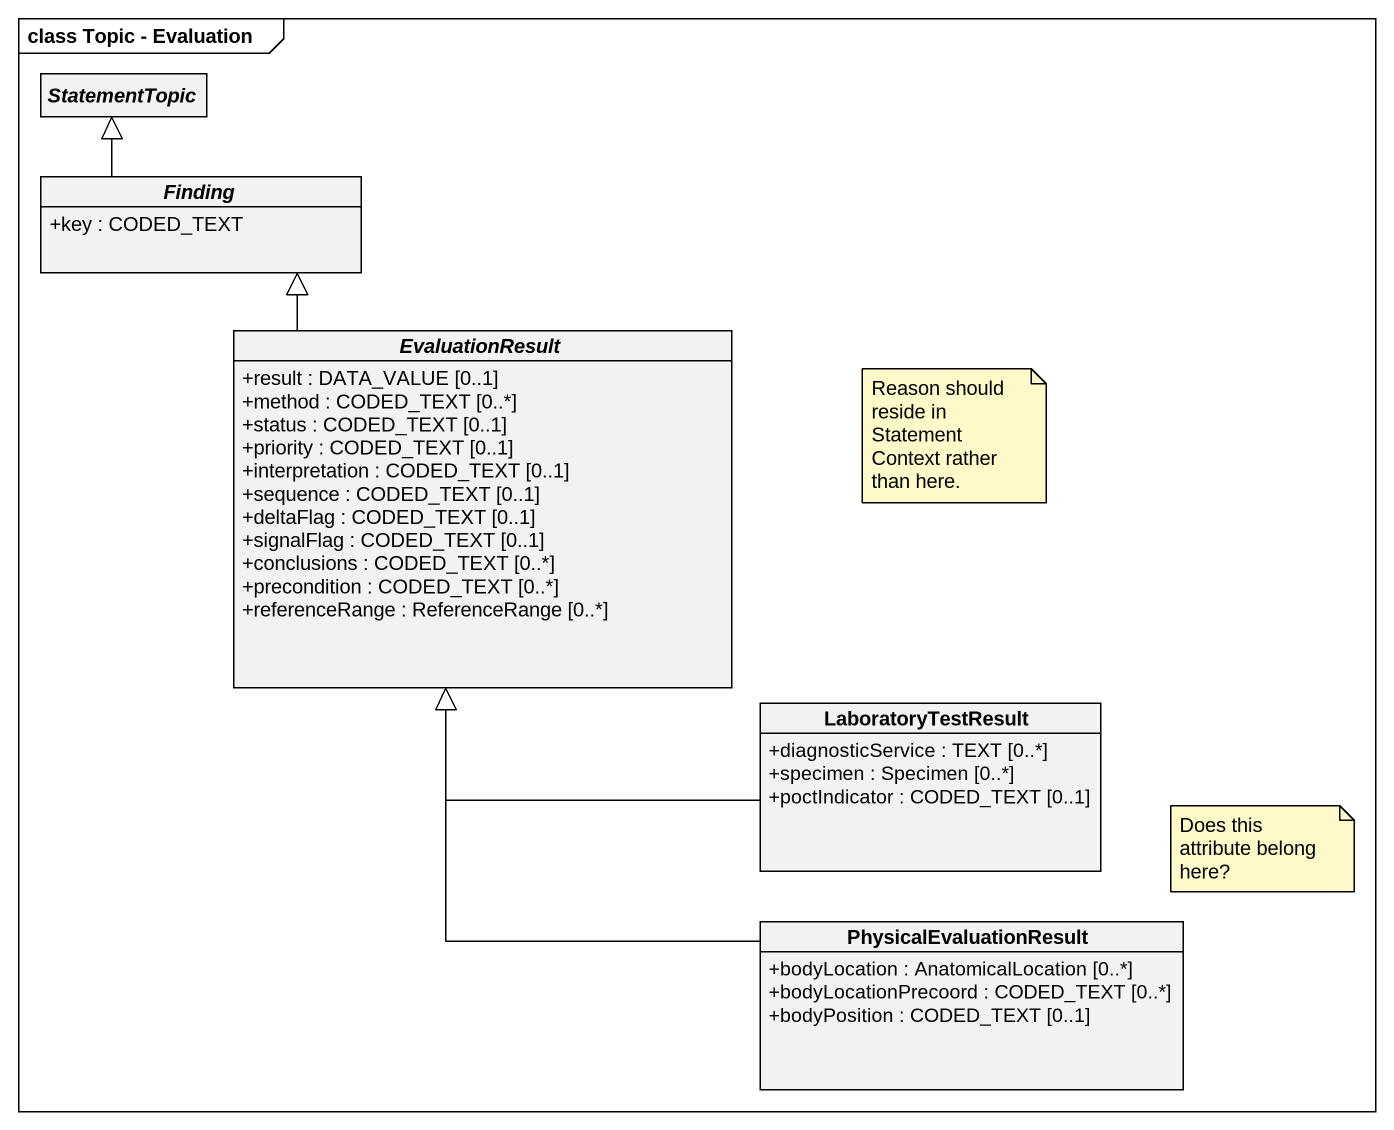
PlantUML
@startuml
mainframe class Topic - Evaluation
hide circle
hide empty members
skinparam classAttributeIconSize 0
abstract class StatementTopic
abstract class Finding {
  +key : CODED_TEXT
}
abstract class EvaluationResult {
  +result : DATA_VALUE [0..1]
  +method : CODED_TEXT [0..*]
  +status : CODED_TEXT [0..1]
  +priority : CODED_TEXT [0..1]
  +interpretation : CODED_TEXT [0..1]
  +sequence : CODED_TEXT [0..1]
  +deltaFlag : CODED_TEXT [0..1]
  +signalFlag : CODED_TEXT [0..1]
  +conclusions : CODED_TEXT [0..*]
  +precondition : CODED_TEXT [0..*]
  +referenceRange : ReferenceRange [0..*]
}
class LaboratoryTestResult {
  +diagnosticService : TEXT [0..*]
  +specimen : Specimen [0..*]
  +poctIndicator : CODED_TEXT [0..1]
}
class PhysicalEvaluationResult {
  +bodyLocation : AnatomicalLocation [0..*]
  +bodyLocationPrecoord : CODED_TEXT [0..*]
  +bodyPosition : CODED_TEXT [0..1]
}
Finding -up-|> StatementTopic
EvaluationResult -up-|> Finding
LaboratoryTestResult -up-|> EvaluationResult
PhysicalEvaluationResult -up-|> EvaluationResult
note as N1
  Reason should reside in StatementContext rather than here.
end note
note as N2
  Does this attribute belong here?
end note
@enduml
